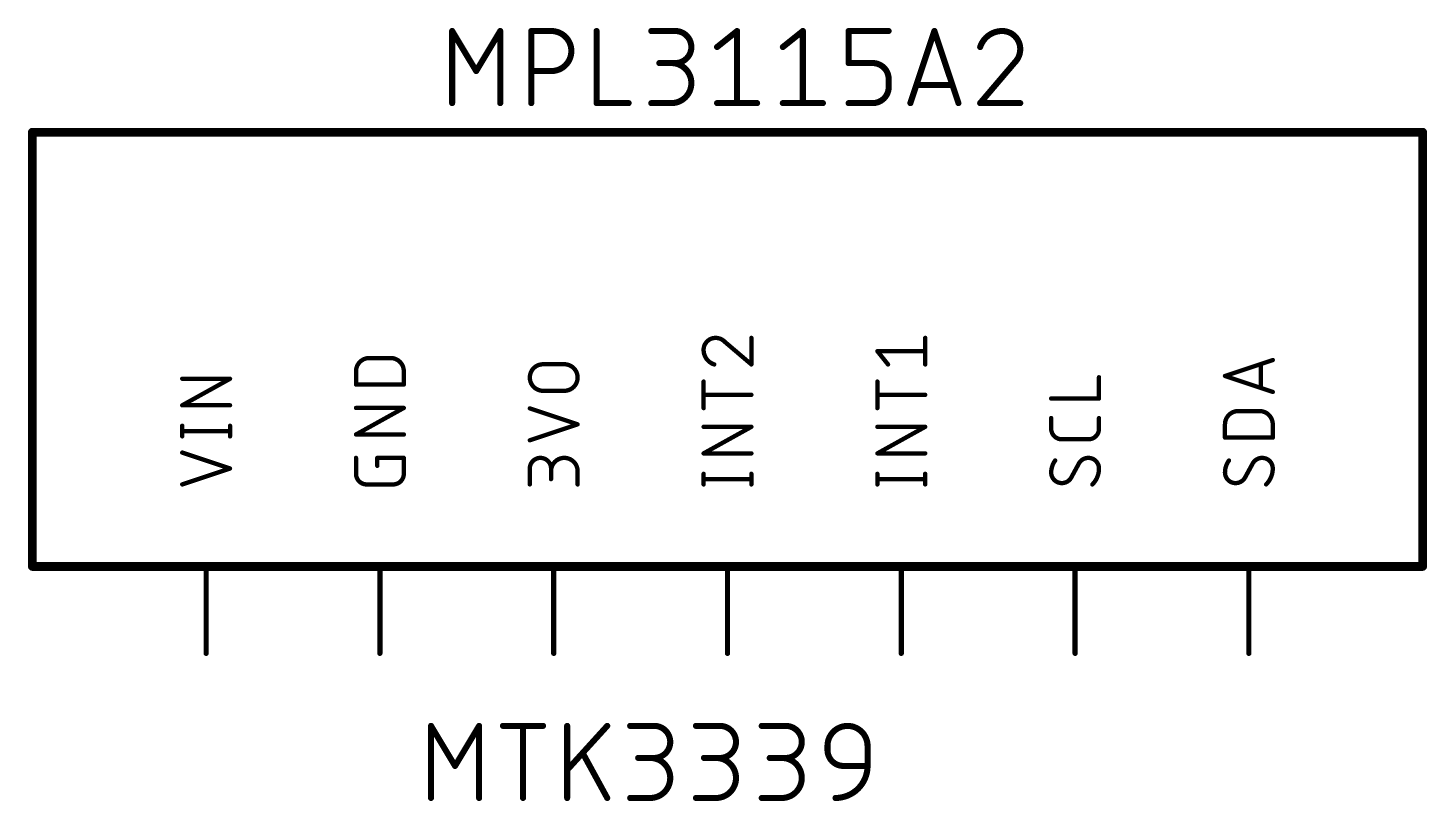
# Model space of a CAD drawing. Extents: x -1 to 180, y 0 to 264.
# Drawn here: x 45.59 to 86.49, y 33.78 to 56.39 of the extents above; entities that cross this region are included whole.
import ezdxf

# ---------------------------------------------------------------- set-up
doc = ezdxf.new("R2010")
doc.units = 0
doc.layers.add('94', color=12, linetype='CONTINUOUS')
doc.layers.add('95', color=251, linetype='CONTINUOUS')

msp = doc.modelspace()

# ---------------------------------------------------------------- linework, layer by layer
at = {"layer": '94'}
for points, const_width in [([(57.9913, 54.1909), (57.9913, 56.2991)], 0.1778), ([(57.9913, 56.2991), (58.6941, 55.1279)], 0.1778), ([(58.6941, 55.1279), (59.3968, 56.2991)], 0.1778), ([(59.3968, 56.2991), (59.3968, 54.1909)], 0.1778), ([(60.3046, 54.1909), (60.3046, 56.2991)], 0.1778), ([(60.3046, 56.2991), (60.8902, 56.2991)], 0.1778), ([(62.2128, 56.2991), (62.2128, 54.1909)], 0.1778), ([(63.8123, 56.2991), (64.515, 56.2991)], 0.1778), ([(65.7349, 55.8306), (66.3205, 56.2991)], 0.1778), ([(66.3205, 56.2991), (66.3205, 54.1909)], 0.1778), ([(67.6575, 55.8306), (68.2431, 56.2991)], 0.1778), ([(68.2431, 56.2991), (68.2431, 54.1909)], 0.1778), ([(69.5802, 55.3621), (69.5802, 56.2991)], 0.1778), ([(69.5802, 56.2991), (70.7514, 56.2991)], 0.1778), ([(71.3857, 54.1909), (72.0884, 56.2991)], 0.1778), ([(72.0884, 56.2991), (72.7912, 54.1909)], 0.1778), ([(60.8902, 55.1279), (60.3046, 55.1279)], 0.1778), ([(64.515, 55.3621), (64.0465, 55.3621)], 0.1778), ([(70.2829, 55.3621), (69.5802, 55.3621)], 0.1778), ([(74.421, 55.3621), (73.4254, 54.1909)], 0.1778), ([(70.7514, 54.6594), (70.7514, 54.8936)], 0.1778), ([(72.6155, 54.718), (71.5614, 54.718)], 0.1778), ([(62.2128, 54.1909), (63.1497, 54.1909)], 0.1778), ([(63.8123, 54.1909), (64.3979, 54.1909)], 0.1778), ([(65.7349, 54.1909), (66.9061, 54.1909)], 0.1778), ([(67.6575, 54.1909), (68.8288, 54.1909)], 0.1778), ([(69.5802, 54.1909), (70.2829, 54.1909)], 0.1778), ([(73.4254, 54.1909), (74.5967, 54.1909)], 0.1778), ([(45.72, 53.34), (45.72, 40.64)], 0.254), ([(45.72, 53.34), (86.36, 53.34)], 0.254), ([(86.36, 53.34), (86.36, 40.64)], 0.254), ([(86.36, 40.64), (45.72, 40.64)], 0.254), ([(50.8, 38.1), (50.8, 40.64)], 0.1524), ([(55.88, 38.1), (55.88, 40.64)], 0.1524), ([(60.96, 38.1), (60.96, 40.64)], 0.1524), ([(66.04, 38.1), (66.04, 40.64)], 0.1524), ([(71.12, 38.1), (71.12, 40.64)], 0.1524), ([(76.2, 38.1), (76.2, 40.64)], 0.1524), ([(81.28, 38.1), (81.28, 40.64)], 0.1524), ([(57.374, 33.8709), (57.374, 35.9791)], 0.1778), ([(57.374, 35.9791), (58.0767, 34.8079)], 0.1778), ([(58.0767, 34.8079), (58.7794, 35.9791)], 0.1778), ([(58.7794, 35.9791), (58.7794, 33.8709)], 0.1778), ([(59.4778, 35.9791), (60.649, 35.9791)], 0.1778), ([(60.0634, 33.8709), (60.0634, 35.9791)], 0.1778), ([(61.3535, 33.8709), (61.3535, 35.9791)], 0.1778), ([(62.5248, 35.9791), (61.3535, 34.6908)], 0.1778), ([(63.1949, 35.9791), (63.8976, 35.9791)], 0.1778), ([(65.1175, 35.9791), (65.8203, 35.9791)], 0.1778), ([(67.0402, 35.9791), (67.7429, 35.9791)], 0.1778), ([(62.5248, 33.8709), (61.822, 35.1592)], 0.1778), ([(68.9628, 35.2764), (68.9628, 35.3935)], 0.1778), ([(70.134, 35.3935), (70.134, 34.8079)], 0.1778), ([(63.8976, 35.0421), (63.4291, 35.0421)], 0.1778), ([(65.8203, 35.0421), (65.3518, 35.0421)], 0.1778), ([(67.7429, 35.0421), (67.2744, 35.0421)], 0.1778), ([(70.134, 34.8079), (69.4313, 34.8079)], 0.1778), ([(63.1949, 33.8709), (63.7805, 33.8709)], 0.1778), ([(65.1175, 33.8709), (65.7032, 33.8709)], 0.1778), ([(67.0402, 33.8709), (67.6258, 33.8709)], 0.1778)]:
    msp.add_lwpolyline(points, dxfattribs=dict(at, const_width=const_width))
for points, const_width in [([(58.0294, 56.322, 1), (57.9532, 56.2762)], 0.0889), ([(58.0358, 56.2991, 1), (57.9469, 56.2991)], 0.0889), ([(59.4413, 56.2991, 1), (59.3524, 56.2991)], 0.0889), ([(59.4349, 56.2762, 1), (59.3587, 56.322)], 0.0889), ([(60.3491, 56.2991, 1), (60.2602, 56.2991)], 0.0889), ([(60.3046, 56.3436, 1), (60.3046, 56.2547)], 0.0889), ([(60.8902, 55.1279, 1), (60.8902, 56.2991)], 0.1778), ([(60.8902, 56.3436, 1), (60.8902, 56.2547)], 0.0889), ([(60.8902, 56.2547, 1), (60.8902, 56.3436)], 0.0889), ([(62.2572, 56.2991, 1), (62.1683, 56.2991)], 0.0889), ([(63.8123, 56.3436, 1), (63.8123, 56.2547)], 0.0889), ([(64.515, 55.3621, 1), (64.515, 56.2991)], 0.1778), ([(64.515, 56.3436, 1), (64.515, 56.2547)], 0.0889), ([(64.515, 56.2547, 1), (64.515, 56.3436)], 0.0889), ([(66.365, 56.2991, 1), (66.2761, 56.2991)], 0.0889), ([(66.3483, 56.2644, 1), (66.2927, 56.3338)], 0.0889), ([(68.2876, 56.2991, 1), (68.1987, 56.2991)], 0.0889), ([(68.2709, 56.2644, 1), (68.2154, 56.3338)], 0.0889), ([(69.6246, 56.2991, 1), (69.5357, 56.2991)], 0.0889), ([(69.5802, 56.3436, 1), (69.5802, 56.2547)], 0.0889), ([(70.7514, 56.2547, 1), (70.7514, 56.3436)], 0.0889), ([(72.1306, 56.3132, 1), (72.0462, 56.285)], 0.0889), ([(72.1306, 56.285, 1), (72.0462, 56.3132)], 0.0889), ([(74.0696, 56.2991, 0.3252), (73.4254, 55.8306)], 0.1778), ([(74.5967, 55.7721, 0.4142), (74.0696, 56.2991)], 0.1778), ([(74.0696, 56.3436, 1), (74.0696, 56.2547)], 0.0889), ([(74.0696, 56.2547, 1), (74.0696, 56.3435)], 0.0889), ([(65.7071, 55.8653, 1), (65.7627, 55.7959)], 0.0889), ([(67.6298, 55.8653, 1), (67.6853, 55.7959)], 0.0889), ([(73.3832, 55.8443, 1), (73.4677, 55.8169)], 0.0889), ([(74.421, 55.3621, 0.2053), (74.5967, 55.7721)], 0.1778), ([(74.6411, 55.772, 1), (74.5522, 55.7721)], 0.0889), ([(74.5522, 55.7721, 1), (74.6411, 55.7721)], 0.0889), ([(60.3046, 55.1723, 1), (60.3046, 55.0834)], 0.0889), ([(60.8902, 55.1723, 1), (60.8902, 55.0834)], 0.0889), ([(60.8902, 55.0834, 1), (60.8902, 55.1723)], 0.0889), ([(64.0465, 55.4066, 1), (64.0465, 55.3177)], 0.0889), ([(64.3979, 54.1909, 1), (64.3979, 55.3621)], 0.1778), ([(64.3979, 55.4066, 1), (64.3979, 55.3177)], 0.0889), ([(64.515, 55.4066, 1), (64.515, 55.3177)], 0.0889), ([(64.515, 55.3177, 1), (64.515, 55.4066)], 0.0889), ([(69.5802, 55.4066, 1), (69.5802, 55.3177)], 0.0889), ([(69.5357, 55.3621, 1), (69.6246, 55.3621)], 0.0889), ([(70.7514, 54.8936, 0.4142), (70.2829, 55.3621)], 0.1778), ([(70.2829, 55.4066, 1), (70.2829, 55.3177)], 0.0889), ([(70.2829, 55.3177, 1), (70.2829, 55.4066)], 0.0889), ([(74.3903, 55.3943, 1), (74.4516, 55.3299)], 0.0889), ([(74.4548, 55.3333, 1), (74.3871, 55.3909)], 0.0889), ([(58.656, 55.1507, 1), (58.7322, 55.105)], 0.0889), ([(58.656, 55.105, 1), (58.7322, 55.1507)], 0.0889), ([(70.7958, 54.8936, 1), (70.7069, 54.8936)], 0.0889), ([(70.7069, 54.8936, 1), (70.7958, 54.8936)], 0.0889), ([(71.5614, 54.7624, 1), (71.5614, 54.6735)], 0.0889), ([(72.6155, 54.6735, 1), (72.6155, 54.7624)], 0.0889), ([(70.2829, 54.1909, 0.4142), (70.7514, 54.6594)], 0.1778), ([(70.7958, 54.6594, 1), (70.7069, 54.6594)], 0.0889), ([(70.7069, 54.6594, 1), (70.7958, 54.6594)], 0.0889), ([(57.9469, 54.1909, 1), (58.0358, 54.1909)], 0.0889), ([(59.3524, 54.1909, 1), (59.4413, 54.1909)], 0.0889), ([(60.2602, 54.1909, 1), (60.3491, 54.1909)], 0.0889), ([(62.1683, 54.1909, 1), (62.2572, 54.1909)], 0.0889), ([(62.2128, 54.2353, 1), (62.2128, 54.1465)], 0.0889), ([(63.1497, 54.1465, 1), (63.1497, 54.2353)], 0.0889), ([(63.8123, 54.2353, 1), (63.8123, 54.1465)], 0.0889), ([(64.3979, 54.2353, 1), (64.3979, 54.1465)], 0.0889), ([(64.3979, 54.1465, 1), (64.3979, 54.2353)], 0.0889), ([(65.7349, 54.2353, 1), (65.7349, 54.1465)], 0.0889), ([(66.2761, 54.1909, 1), (66.365, 54.1909)], 0.0889), ([(66.9061, 54.1465, 1), (66.9061, 54.2353)], 0.0889), ([(67.6575, 54.2353, 1), (67.6575, 54.1465)], 0.0889), ([(68.1987, 54.1909, 1), (68.2876, 54.1909)], 0.0889), ([(68.8288, 54.1465, 1), (68.8288, 54.2353)], 0.0889), ([(69.5802, 54.2353, 1), (69.5802, 54.1465)], 0.0889), ([(70.2829, 54.2353, 1), (70.2829, 54.1465)], 0.0889), ([(70.2829, 54.1465, 1), (70.2829, 54.2353)], 0.0889), ([(71.3435, 54.205, 1), (71.4279, 54.1768)], 0.0889), ([(72.749, 54.1768, 1), (72.8333, 54.205)], 0.0889), ([(73.4254, 54.2353, 1), (73.4254, 54.1465)], 0.0889), ([(73.3916, 54.2197, 1), (73.4593, 54.1621)], 0.0889), ([(74.5967, 54.1465, 1), (74.5967, 54.2353)], 0.0889), ([(45.7835, 53.34, 1), (45.6565, 53.34)], 0.127), ([(45.72, 53.4035, 1), (45.72, 53.2765)], 0.127), ([(86.4235, 53.34, 1), (86.2965, 53.34)], 0.127), ([(86.36, 53.2765, 1), (86.36, 53.4035)], 0.127), ([(45.72, 40.7035, 1), (45.72, 40.5765)], 0.127), ([(45.6565, 40.64, 1), (45.7835, 40.64)], 0.127), ([(50.8381, 40.64, 1), (50.7619, 40.64)], 0.0762), ([(55.9181, 40.64, 1), (55.8419, 40.64)], 0.0762), ([(60.9981, 40.64, 1), (60.9219, 40.64)], 0.0762), ([(66.0781, 40.64, 1), (66.0019, 40.64)], 0.0762), ([(71.1581, 40.64, 1), (71.0819, 40.64)], 0.0762), ([(76.2381, 40.64, 1), (76.1619, 40.64)], 0.0762), ([(81.3181, 40.64, 1), (81.2419, 40.64)], 0.0762), ([(86.2965, 40.64, 1), (86.4235, 40.64)], 0.127), ([(86.36, 40.5765, 1), (86.36, 40.7035)], 0.127), ([(50.7619, 38.1, 1), (50.8381, 38.1)], 0.0762), ([(55.8419, 38.1, 1), (55.9181, 38.1)], 0.0762), ([(60.9219, 38.1, 1), (60.9981, 38.1)], 0.0762), ([(66.0019, 38.1, 1), (66.0781, 38.1)], 0.0762), ([(71.0819, 38.1, 1), (71.1581, 38.1)], 0.0762), ([(76.1619, 38.1, 1), (76.2381, 38.1)], 0.0762), ([(81.2419, 38.1, 1), (81.3181, 38.1)], 0.0762), ([(57.4184, 35.9791, 1), (57.3295, 35.9791)], 0.0889), ([(57.4121, 36.002, 1), (57.3359, 35.9562)], 0.0889), ([(58.8239, 35.9791, 1), (58.735, 35.9791)], 0.0889), ([(58.8175, 35.9562, 1), (58.7413, 36.002)], 0.0889), ([(59.4778, 36.0236, 1), (59.4778, 35.9347)], 0.0889), ([(60.1079, 35.9791, 1), (60.019, 35.9791)], 0.0889), ([(60.649, 35.9347, 1), (60.649, 36.0236)], 0.0889), ([(61.398, 35.9791, 1), (61.3091, 35.9791)], 0.0889), ([(62.5577, 35.9492, 1), (62.4919, 36.009)], 0.0889), ([(63.1949, 36.0236, 1), (63.1949, 35.9347)], 0.0889), ([(63.8976, 35.0421, 1), (63.8976, 35.9791)], 0.1778), ([(63.8976, 36.0236, 1), (63.8976, 35.9347)], 0.0889), ([(63.8976, 35.9347, 1), (63.8976, 36.0236)], 0.0889), ([(65.1175, 36.0236, 1), (65.1175, 35.9347)], 0.0889), ([(65.8203, 35.0421, 1), (65.8203, 35.9791)], 0.1778), ([(65.8203, 36.0236, 1), (65.8203, 35.9347)], 0.0889), ([(65.8203, 35.9347, 1), (65.8203, 36.0236)], 0.0889), ([(67.0402, 36.0236, 1), (67.0402, 35.9347)], 0.0889), ([(67.7429, 35.0421, 1), (67.7429, 35.9791)], 0.1778), ([(67.7429, 36.0236, 1), (67.7429, 35.9347)], 0.0889), ([(67.7429, 35.9347, 1), (67.7429, 36.0236)], 0.0889), ([(70.134, 35.3935, 1), (68.9628, 35.3935)], 0.1778), ([(61.8611, 35.1805, 1), (61.783, 35.138)], 0.0889), ([(68.9628, 35.2764, 0.4142), (69.4313, 34.8079)], 0.1778), ([(69.0073, 35.3935, 1), (68.9184, 35.3935)], 0.0889), ([(68.9184, 35.3935, 1), (69.0073, 35.3935)], 0.0889), ([(69.0073, 35.2764, 1), (68.9184, 35.2764)], 0.0889), ([(68.9184, 35.2764, 1), (69.0073, 35.2764)], 0.0889), ([(70.1785, 35.3935, 1), (70.0896, 35.3935)], 0.0889), ([(70.0896, 35.3935, 1), (70.1785, 35.3935)], 0.0889), ([(58.0386, 34.8307, 1), (58.1148, 34.785)], 0.0889), ([(58.0386, 34.785, 1), (58.1148, 34.8307)], 0.0889), ([(61.3207, 34.7207, 1), (61.3864, 34.6609)], 0.0889), ([(63.4291, 35.0866, 1), (63.4291, 34.9977)], 0.0889), ([(63.7805, 33.8709, 1), (63.7805, 35.0421)], 0.1778), ([(63.7805, 35.0866, 1), (63.7805, 34.9977)], 0.0889), ([(63.8976, 35.0866, 1), (63.8976, 34.9977)], 0.0889), ([(63.8976, 34.9977, 1), (63.8976, 35.0866)], 0.0889), ([(65.3518, 35.0866, 1), (65.3518, 34.9977)], 0.0889), ([(65.7032, 33.8709, 1), (65.7032, 35.0421)], 0.1778), ([(65.7032, 35.0866, 1), (65.7032, 34.9977)], 0.0889), ([(65.8203, 35.0866, 1), (65.8203, 34.9977)], 0.0889), ([(65.8203, 34.9977, 1), (65.8203, 35.0866)], 0.0889), ([(67.2744, 35.0866, 1), (67.2744, 34.9977)], 0.0889), ([(67.6258, 33.8709, 1), (67.6258, 35.0421)], 0.1778), ([(67.6258, 35.0866, 1), (67.6258, 34.9977)], 0.0889), ([(67.7429, 35.0866, 1), (67.7429, 34.9977)], 0.0889), ([(67.7429, 34.9977, 1), (67.7429, 35.0866)], 0.0889), ([(69.1971, 33.8709, 0.4142), (70.134, 34.8079)], 0.1778), ([(69.4313, 34.8523, 1), (69.4313, 34.7634)], 0.0889), ([(69.4313, 34.7634, 1), (69.4313, 34.8523)], 0.0889), ([(70.1785, 34.8079, 1), (70.0896, 34.8079)], 0.0889), ([(70.0896, 34.8079, 1), (70.1785, 34.8079)], 0.0889), ([(70.134, 34.7634, 1), (70.134, 34.8523)], 0.0889), ([(63.1949, 33.9153, 1), (63.1949, 33.8265)], 0.0889), ([(63.7805, 33.9153, 1), (63.7805, 33.8265)], 0.0889), ([(63.7805, 33.8265, 1), (63.7805, 33.9153)], 0.0889), ([(65.1175, 33.9153, 1), (65.1175, 33.8265)], 0.0889), ([(65.7032, 33.9153, 1), (65.7032, 33.8265)], 0.0889), ([(65.7032, 33.8265, 1), (65.7032, 33.9153)], 0.0889), ([(67.0402, 33.9153, 1), (67.0402, 33.8265)], 0.0889), ([(67.6258, 33.9153, 1), (67.6258, 33.8265)], 0.0889), ([(67.6258, 33.8265, 1), (67.6258, 33.9153)], 0.0889), ([(69.1971, 33.9153, 1), (69.1971, 33.8264)], 0.0889), ([(57.3295, 33.8709, 1), (57.4184, 33.8709)], 0.0889), ([(58.735, 33.8709, 1), (58.8239, 33.8709)], 0.0889), ([(60.019, 33.8709, 1), (60.1079, 33.8709)], 0.0889), ([(61.3091, 33.8709, 1), (61.398, 33.8709)], 0.0889), ([(62.4857, 33.8496, 1), (62.5638, 33.8922)], 0.0889)]:
    msp.add_lwpolyline(points, format="xyb", dxfattribs=dict(at, const_width=const_width))
at = {"layer": '95'}
for points, const_width in [([(65.6908, 47.3251, 0.4142), (65.3415, 46.9759)], 0.127), ([(65.3415, 46.9759, 0.3252), (65.6519, 46.549)], 0.127), ([(65.3732, 46.9759, 1), (65.3098, 46.9759)], 0.0635), ([(65.6907, 47.3569, 1), (65.6908, 47.2934)], 0.0635), ([(65.9624, 47.2087, 0.2053), (65.6908, 47.3251)], 0.127), ([(65.6908, 47.2934, 1), (65.6908, 47.3569)], 0.0635), ([(65.983, 47.2329, 1), (65.9418, 47.1845)], 0.0635), ([(65.9394, 47.1868, 1), (65.9854, 47.2306)], 0.0635), ([(66.7703, 47.3251, 1), (66.7067, 47.3251)], 0.0635), ([(71.8503, 47.3251, 1), (71.7867, 47.3251)], 0.0635), ([(55.5696, 46.7366, 0.4142), (55.1815, 46.3486)], 0.127), ([(55.5696, 46.7684, 1), (55.5696, 46.7049)], 0.0635), ([(55.5696, 46.7049, 1), (55.5696, 46.7684)], 0.0635), ([(56.1904, 46.7684, 1), (56.1904, 46.7049)], 0.0635), ([(56.5785, 46.3486, 0.4142), (56.1904, 46.7366)], 0.127), ([(56.1904, 46.7049, 1), (56.1904, 46.7684)], 0.0635), ([(65.3097, 46.9759, 1), (65.3732, 46.9759)], 0.0635), ([(70.4463, 46.9569, 1), (70.3967, 46.9172)], 0.0635), ([(70.4215, 46.9688, 1), (70.4215, 46.9053)], 0.0635), ([(71.8185, 46.9053, 1), (71.8185, 46.9688)], 0.0635), ([(81.661, 46.5609, 1), (81.5975, 46.5609)], 0.0635), ([(81.9885, 46.6472, 1), (81.9685, 46.7075)], 0.0635), ([(55.2133, 46.3486, 1), (55.1497, 46.3486)], 0.0635), ([(55.1497, 46.3486, 1), (55.2133, 46.3486)], 0.0635), ([(56.6103, 46.3486, 1), (56.5468, 46.3486)], 0.0635), ([(56.5468, 46.3486, 1), (56.6102, 46.3486)], 0.0635), ([(60.6496, 46.5541, 1), (60.6496, 45.778)], 0.127), ([(60.6496, 46.5859, 1), (60.6496, 46.5224)], 0.0635), ([(60.6496, 46.5224, 1), (60.6496, 46.5859)], 0.0635), ([(61.2704, 46.5859, 1), (61.2704, 46.5224)], 0.0635), ([(61.2704, 45.778, 1), (61.2704, 46.5541)], 0.127), ([(61.2704, 46.5224, 1), (61.2704, 46.5859)], 0.0635), ([(65.6422, 46.5188, 1), (65.6617, 46.5792)], 0.0635), ([(66.7067, 46.549, 1), (66.7703, 46.549)], 0.0635), ([(66.7179, 46.5248, 1), (66.7591, 46.5732)], 0.0635), ([(70.7072, 46.5292, 1), (70.7567, 46.5688)], 0.0635), ([(71.7867, 46.549, 1), (71.8503, 46.549)], 0.0635), ([(76.9303, 46.1735, 1), (76.8667, 46.1735)], 0.0635), ([(80.5915, 46.2418, 1), (80.5715, 46.1816)], 0.0635), ([(80.5715, 46.2418, 1), (80.5915, 46.1816)], 0.0635), ([(50.1015, 46.1616, 1), (50.1015, 46.0981)], 0.0635), ([(51.5139, 46.1021, 1), (51.4831, 46.1576)], 0.0635), ([(51.4985, 46.0981, 1), (51.4985, 46.1616)], 0.0635), ([(55.1815, 45.9923, 1), (55.1815, 45.9288)], 0.0635), ([(55.1497, 45.9605, 1), (55.2133, 45.9605)], 0.0635), ([(56.5468, 45.9605, 1), (56.6103, 45.9605)], 0.0635), ([(56.5785, 45.9288, 1), (56.5785, 45.9923)], 0.0635), ([(60.6496, 45.8098, 1), (60.6496, 45.7463)], 0.0635), ([(60.6496, 45.7463, 1), (60.6496, 45.8098)], 0.0635), ([(61.2704, 45.8098, 1), (61.2704, 45.7462)], 0.0635), ([(61.2704, 45.7463, 1), (61.2704, 45.8098)], 0.0635), ([(65.3732, 46.0475, 1), (65.3097, 46.0475)], 0.0635), ([(70.4533, 46.0475, 1), (70.3898, 46.0475)], 0.0635), ([(81.5975, 45.8624, 1), (81.661, 45.8624)], 0.0635), ([(81.9685, 45.7159, 1), (81.9885, 45.7761)], 0.0635), ([(50.1015, 45.3855, 1), (50.1015, 45.322)], 0.0635), ([(50.0861, 45.3815, 1), (50.1169, 45.3259)], 0.0635), ([(51.4985, 45.322, 1), (51.4985, 45.3855)], 0.0635), ([(65.3415, 45.6912, 1), (65.3415, 45.6277)], 0.0635), ([(66.7385, 45.6277, 1), (66.7385, 45.6912)], 0.0635), ([(70.4215, 45.6912, 1), (70.4215, 45.6277)], 0.0635), ([(71.8185, 45.6277, 1), (71.8185, 45.6912)], 0.0635), ([(75.5015, 45.5844, 1), (75.5015, 45.5209)], 0.0635), ([(76.8667, 45.5526, 1), (76.9303, 45.5526)], 0.0635), ([(76.8985, 45.5209, 1), (76.8985, 45.5844)], 0.0635), ([(55.1815, 45.3083, 1), (55.1815, 45.2448)], 0.0635), ([(56.5939, 45.2488, 1), (56.5631, 45.3043)], 0.0635), ([(56.5785, 45.2448, 1), (56.5785, 45.3083)], 0.0635), ([(60.2715, 45.293, 1), (60.2515, 45.2328)], 0.0635), ([(65.3097, 45.2714, 1), (65.3732, 45.2714)], 0.0635), ([(70.3898, 45.2714, 1), (70.4533, 45.2714)], 0.0635), ([(75.5333, 44.9804, 1), (75.4698, 44.9804)], 0.0635), ([(76.9303, 44.9804, 1), (76.8667, 44.9804)], 0.0635), ([(80.9696, 45.1853, 0.4142), (80.5815, 44.7972)], 0.127), ([(80.9696, 45.217, 1), (80.9696, 45.1535)], 0.0635), ([(80.9696, 45.1535, 1), (80.9696, 45.217)], 0.0635), ([(81.9785, 44.7972, 0.4142), (81.5904, 45.1853)], 0.127), ([(81.5904, 45.217, 1), (81.5904, 45.1535)], 0.0635), ([(81.5904, 45.1535, 1), (81.5904, 45.217)], 0.0635), ([(50.1333, 44.7563, 1), (50.0697, 44.7563)], 0.0635), ([(50.1015, 44.6328, 1), (50.1015, 44.5693)], 0.0635), ([(51.5303, 44.7563, 1), (51.4667, 44.7563)], 0.0635), ([(51.4985, 44.5693, 1), (51.4985, 44.6328)], 0.0635), ([(61.6685, 44.7671, 1), (61.6485, 44.8273)], 0.0635), ([(61.6485, 44.7671, 1), (61.6685, 44.8273)], 0.0635), ([(65.3415, 44.756, 1), (65.3415, 44.6925)], 0.0635), ([(66.7539, 44.6965, 1), (66.7231, 44.752)], 0.0635), ([(66.7385, 44.6925, 1), (66.7385, 44.756)], 0.0635), ([(70.4215, 44.756, 1), (70.4215, 44.6925)], 0.0635), ([(71.8339, 44.6965, 1), (71.8031, 44.752)], 0.0635), ([(71.8185, 44.6925, 1), (71.8185, 44.756)], 0.0635), ([(75.5015, 44.67, 0.4142), (75.8119, 44.3595)], 0.127), ([(75.5332, 44.67, 1), (75.4697, 44.67)], 0.0635), ([(75.4698, 44.67, 1), (75.5333, 44.67)], 0.0635), ([(76.5881, 44.3595, 0.4142), (76.8985, 44.67)], 0.127), ([(76.9303, 44.67, 1), (76.8667, 44.67)], 0.0635), ([(76.8667, 44.67, 1), (76.9303, 44.67)], 0.0635), ([(80.6133, 44.7972, 1), (80.5498, 44.7972)], 0.0635), ([(80.5498, 44.7972, 1), (80.6133, 44.7972)], 0.0635), ([(82.0103, 44.7972, 1), (81.9468, 44.7972)], 0.0635), ([(81.9468, 44.7972, 1), (82.0102, 44.7972)], 0.0635), ([(50.0697, 44.4458, 1), (50.1333, 44.4458)], 0.0635), ([(51.4667, 44.4458, 1), (51.5303, 44.4458)], 0.0635), ([(55.1815, 44.5322, 1), (55.1815, 44.4687)], 0.0635), ([(55.1661, 44.5282, 1), (55.1969, 44.4727)], 0.0635), ([(56.5785, 44.4687, 1), (56.5785, 44.5322)], 0.0635), ([(60.2515, 44.3617, 1), (60.2715, 44.3014)], 0.0635), ([(75.8119, 44.3913, 1), (75.8119, 44.3278)], 0.0635), ([(75.8119, 44.3278, 1), (75.8119, 44.3913)], 0.0635), ([(76.5881, 44.3913, 1), (76.5881, 44.3278)], 0.0635), ([(76.5881, 44.3278, 1), (76.5881, 44.3913)], 0.0635), ([(80.5815, 44.4409, 1), (80.5815, 44.3774)], 0.0635), ([(80.5498, 44.4092, 1), (80.6133, 44.4092)], 0.0635), ([(81.9468, 44.4092, 1), (82.0103, 44.4092)], 0.0635), ([(81.9785, 44.3774, 1), (81.9785, 44.4409)], 0.0635), ([(50.1115, 44.0018, 1), (50.0915, 43.9415)], 0.0635), ([(55.2133, 43.8164, 1), (55.1497, 43.8164)], 0.0635), ([(55.8341, 43.8164, 1), (55.7706, 43.8164)], 0.0635), ([(55.8024, 43.8482, 1), (55.8024, 43.7847)], 0.0635), ([(56.6103, 43.8164, 1), (56.5468, 43.8164)], 0.0635), ([(56.5785, 43.7847, 1), (56.5785, 43.8482)], 0.0635), ([(60.8824, 43.506, 1), (60.2615, 43.506)], 0.127), ([(61.6585, 43.4284, 1), (60.8824, 43.4284)], 0.127), ([(65.3415, 43.9799, 1), (65.3415, 43.9164)], 0.0635), ([(65.3261, 43.9759, 1), (65.3569, 43.9204)], 0.0635), ([(66.7385, 43.9164, 1), (66.7385, 43.9799)], 0.0635), ([(70.4215, 43.9799, 1), (70.4215, 43.9164)], 0.0635), ([(70.4061, 43.9759, 1), (70.4369, 43.9204)], 0.0635), ([(71.8185, 43.9164, 1), (71.8185, 43.9799)], 0.0635), ([(75.6179, 43.7388, 0.1623), (75.5015, 43.3895)], 0.127), ([(75.6433, 43.7197, 1), (75.5925, 43.7579)], 0.0635), ([(76.5881, 43.8164, 0.2656), (76.3164, 43.6612)], 0.127), ([(76.5881, 43.8482, 1), (76.5881, 43.7847)], 0.0635), ([(76.8985, 43.506, 0.4142), (76.5881, 43.8164)], 0.127), ([(76.5881, 43.7847, 1), (76.5881, 43.8482)], 0.0635), ([(80.6979, 43.7388, 0.1623), (80.5815, 43.3895)], 0.127), ([(80.7233, 43.7197, 1), (80.6725, 43.7579)], 0.0635), ([(81.6681, 43.8164, 0.2656), (81.3964, 43.6612)], 0.127), ([(81.6681, 43.8482, 1), (81.6681, 43.7847)], 0.0635), ([(81.9785, 43.506, 0.4142), (81.6681, 43.8164)], 0.127), ([(81.6681, 43.7847, 1), (81.6681, 43.8482)], 0.0635), ([(51.5085, 43.4758, 1), (51.4885, 43.5361)], 0.0635), ([(51.4885, 43.4758, 1), (51.5085, 43.5361)], 0.0635), ([(55.2132, 43.3507, 1), (55.1497, 43.3507)], 0.0635), ([(55.1815, 43.3507, 0.4142), (55.4919, 43.0403)], 0.127), ([(55.1497, 43.3507, 1), (55.2133, 43.3507)], 0.0635), ([(55.7706, 43.5836, 1), (55.8341, 43.5836)], 0.0635), ([(56.2681, 43.0403, 0.4142), (56.5785, 43.3507)], 0.127), ([(56.6103, 43.3507, 1), (56.5468, 43.3507)], 0.0635), ([(56.5468, 43.3507, 1), (56.6103, 43.3507)], 0.0635), ([(60.2933, 43.506, 1), (60.2298, 43.506)], 0.0635), ([(60.2298, 43.506, 1), (60.2933, 43.506)], 0.0635), ([(60.9141, 43.506, 1), (60.8506, 43.506)], 0.0635), ([(60.8506, 43.506, 1), (60.9141, 43.506)], 0.0635), ([(60.8506, 43.4284, 1), (60.9141, 43.4284)], 0.0635), ([(61.6903, 43.4284, 1), (61.6268, 43.4284)], 0.0635), ([(61.6268, 43.4284, 1), (61.6903, 43.4284)], 0.0635), ([(65.3732, 43.3507, 1), (65.3097, 43.3507)], 0.0635), ([(66.7703, 43.3507, 1), (66.7067, 43.3507)], 0.0635), ([(70.4533, 43.3507, 1), (70.3898, 43.3507)], 0.0635), ([(71.8503, 43.3507, 1), (71.7867, 43.3507)], 0.0635), ([(75.5015, 43.3895, 0.4142), (75.8119, 43.0791)], 0.127), ([(75.5333, 43.3895, 1), (75.4698, 43.3895)], 0.0635), ([(75.4698, 43.3895, 1), (75.5333, 43.3896)], 0.0635), ([(76.2891, 43.6773, 1), (76.3438, 43.6451)], 0.0635), ([(76.3443, 43.646, 1), (76.2885, 43.6764)], 0.0635), ([(76.7045, 43.0403, 0.2), (76.8985, 43.506)], 0.127), ([(76.8667, 43.506, 1), (76.9303, 43.506)], 0.0635), ([(76.9302, 43.506, 1), (76.8668, 43.506)], 0.0635), ([(80.5815, 43.3895, 0.4142), (80.8919, 43.0791)], 0.127), ([(80.6133, 43.3895, 1), (80.5498, 43.3895)], 0.0635), ([(80.5498, 43.3895, 1), (80.6133, 43.3896)], 0.0635), ([(81.3691, 43.6773, 1), (81.4238, 43.6451)], 0.0635), ([(81.4243, 43.646, 1), (81.3685, 43.6764)], 0.0635), ([(81.7845, 43.0403, 0.2), (81.9785, 43.506)], 0.127), ([(82.0102, 43.506, 1), (81.9468, 43.506)], 0.0635), ([(81.9468, 43.506, 1), (82.0103, 43.506)], 0.0635), ([(50.0915, 43.0704, 1), (50.1115, 43.0102)], 0.0635), ([(55.4919, 43.0721, 1), (55.4919, 43.0085)], 0.0635), ([(55.4919, 43.0085, 1), (55.4919, 43.0721)], 0.0635), ([(56.2681, 43.0721, 1), (56.2681, 43.0085)], 0.0635), ([(56.2681, 43.0085, 1), (56.2681, 43.0721)], 0.0635), ([(60.2298, 43.0403, 1), (60.2933, 43.0403)], 0.0635), ([(60.8506, 43.1955, 1), (60.9141, 43.1955)], 0.0635), ([(61.6268, 43.0403, 1), (61.6903, 43.0403)], 0.0635), ([(65.3415, 43.2273, 1), (65.3415, 43.1638)], 0.0635), ([(65.3097, 43.0403, 1), (65.3732, 43.0403)], 0.0635), ([(66.7067, 43.0403, 1), (66.7703, 43.0403)], 0.0635), ([(66.7385, 43.1638, 1), (66.7385, 43.2273)], 0.0635), ([(70.4215, 43.2273, 1), (70.4215, 43.1638)], 0.0635), ([(70.3898, 43.0403, 1), (70.4533, 43.0403)], 0.0635), ([(71.7867, 43.0403, 1), (71.8503, 43.0403)], 0.0635), ([(71.8185, 43.1638, 1), (71.8185, 43.2273)], 0.0635), ([(75.8119, 43.0791, 0.2656), (76.0836, 43.2343)], 0.127), ([(75.8119, 43.1109, 1), (75.8119, 43.0474)], 0.0635), ([(75.8119, 43.0474, 1), (75.8119, 43.1109)], 0.0635), ([(76.0557, 43.2495, 1), (76.1115, 43.2191)], 0.0635), ([(76.1109, 43.2182, 1), (76.0562, 43.2504)], 0.0635), ([(76.6821, 43.0628, 1), (76.7268, 43.0178)], 0.0635), ([(80.8919, 43.0791, 0.2656), (81.1636, 43.2343)], 0.127), ([(80.8919, 43.1109, 1), (80.8919, 43.0474)], 0.0635), ([(80.8919, 43.0474, 1), (80.8919, 43.1109)], 0.0635), ([(81.1357, 43.2495, 1), (81.1915, 43.2191)], 0.0635), ([(81.1909, 43.2182, 1), (81.1362, 43.2504)], 0.0635), ([(81.7621, 43.0628, 1), (81.8068, 43.0178)], 0.0635)]:
    msp.add_lwpolyline(points, format="xyb", dxfattribs=dict(at, const_width=const_width))
at = {"layer": '95', "const_width": 0.127}
for points in [[(65.9624, 47.2087), (66.7385, 46.549)], [(66.7385, 46.549), (66.7385, 47.3251)], [(71.8185, 46.549), (71.8185, 47.3251)], [(55.5696, 46.7366), (56.1904, 46.7366)], [(70.7319, 46.549), (70.4215, 46.937)], [(70.4215, 46.937), (71.8185, 46.937)], [(80.5815, 46.2117), (81.9785, 46.6774)], [(81.6292, 46.5609), (81.6292, 45.8624)], [(55.1815, 45.9605), (55.1815, 46.3486)], [(56.5785, 46.3486), (56.5785, 45.9605)], [(60.6496, 46.5541), (61.2704, 46.5541)], [(76.8985, 45.5526), (76.8985, 46.1735)], [(81.9785, 45.746), (80.5815, 46.2117)], [(50.1015, 45.3537), (51.4985, 46.1298)], [(51.4985, 46.1298), (50.1015, 46.1298)], [(56.5785, 45.9605), (55.1815, 45.9605)], [(61.2704, 45.778), (60.6496, 45.778)], [(65.3415, 45.2714), (65.3415, 46.0475)], [(70.4215, 45.2714), (70.4215, 46.0475)], [(51.4985, 45.3537), (50.1015, 45.3537)], [(66.7385, 45.6595), (65.3415, 45.6595)], [(71.8185, 45.6595), (70.4215, 45.6595)], [(75.5015, 45.5526), (76.8985, 45.5526)], [(55.1815, 44.5004), (56.5785, 45.2765)], [(56.5785, 45.2765), (55.1815, 45.2765)], [(61.6585, 44.7972), (60.2615, 45.2629)], [(75.5015, 44.67), (75.5015, 44.9804)], [(76.8985, 44.9804), (76.8985, 44.67)], [(80.9696, 45.1853), (81.5904, 45.1853)], [(50.1015, 44.4458), (50.1015, 44.7563)], [(50.1015, 44.601), (51.4985, 44.601)], [(51.4985, 44.4458), (51.4985, 44.7563)], [(60.2615, 44.3315), (61.6585, 44.7972)], [(65.3415, 43.9482), (66.7385, 44.7243)], [(66.7385, 44.7243), (65.3415, 44.7243)], [(70.4215, 43.9482), (71.8185, 44.7243)], [(71.8185, 44.7243), (70.4215, 44.7243)], [(80.5815, 44.4092), (80.5815, 44.7972)], [(81.9785, 44.7972), (81.9785, 44.4092)], [(56.5785, 44.5004), (55.1815, 44.5004)], [(76.5881, 44.3595), (75.8119, 44.3595)], [(81.9785, 44.4092), (80.5815, 44.4092)], [(51.4985, 43.506), (50.1015, 43.9716)], [(55.1815, 43.3507), (55.1815, 43.8164)], [(55.8024, 43.5836), (55.8024, 43.8164)], [(55.8024, 43.8164), (56.5785, 43.8164)], [(56.5785, 43.8164), (56.5785, 43.3507)], [(66.7385, 43.9482), (65.3415, 43.9482)], [(71.8185, 43.9482), (70.4215, 43.9482)], [(50.1015, 43.0403), (51.4985, 43.506)], [(60.2615, 43.0403), (60.2615, 43.506)], [(60.8824, 43.506), (60.8824, 43.1955)], [(61.6585, 43.0403), (61.6585, 43.4284)], [(65.3415, 43.0403), (65.3415, 43.3507)], [(66.7385, 43.0403), (66.7385, 43.3507)], [(70.4215, 43.0403), (70.4215, 43.3507)], [(71.8185, 43.0403), (71.8185, 43.3507)], [(76.3164, 43.6612), (76.0836, 43.2343)], [(81.3964, 43.6612), (81.1636, 43.2343)], [(56.2681, 43.0403), (55.4919, 43.0403)], [(65.3415, 43.1955), (66.7385, 43.1955)], [(70.4215, 43.1955), (71.8185, 43.1955)]]:
    msp.add_lwpolyline(points, dxfattribs=at)

doc.saveas('drawing.dxf')
